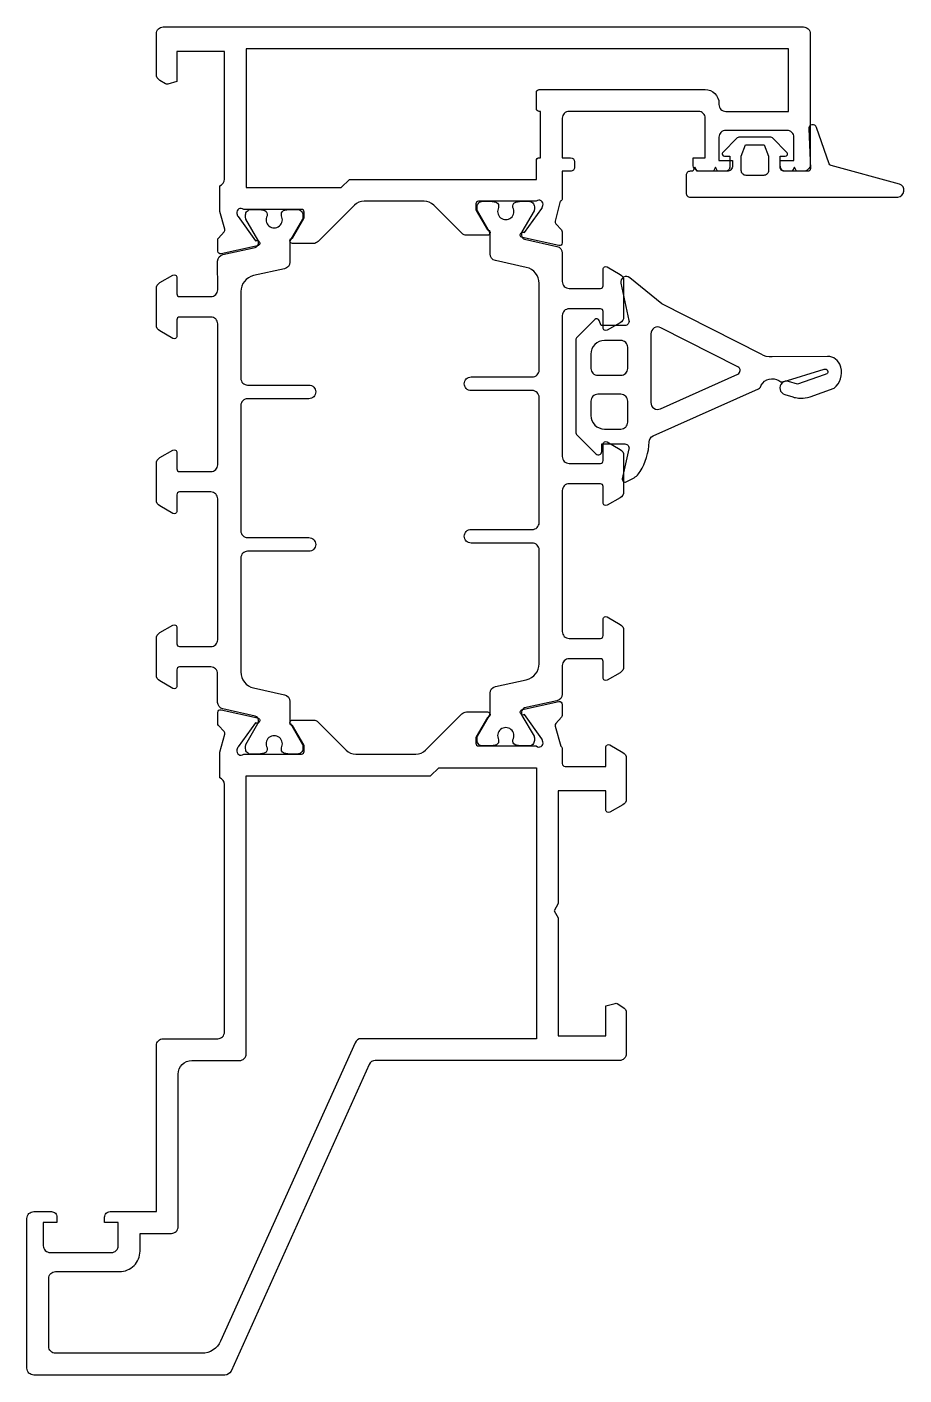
# Model space of a CAD drawing. Header units: millimetres. Extents: x 0 to 64.4, y 0 to 99.
import ezdxf

# ---------------------------------------------------------------- set-up
doc = ezdxf.new("R2010")
doc.units = ezdxf.units.MM
doc.layers.add('aluminium', color=4, linetype='Continuous')
doc.layers.add('rubber', color=1, linetype='Continuous')

msp = doc.modelspace()

# ---------------------------------------------------------------- linework, layer by layer
at = {"layer": 'aluminium'}
for points in [[(14.149, 87.345, 0.327829), (14.5, 87.822), (14.5, 97.2), (11, 97.2), (11, 94.986), (10.33, 94.807, -0.198912), (10.178, 94.827), (9.75, 95.074, -0.267949), (9.5, 95.507), (9.5, 98.5, -0.414214), (10, 99), (57, 99, -0.414214), (57.5, 98.5), (57.5, 88.9, -0.414214), (57, 88.4), (55.7, 88.4, -0.414214), (55.3, 88.8), (55.3, 89.2), (56.3, 89.2), (56.3, 90.9, 0.414214), (55.8, 91.4), (51.3, 91.4, 0.414214), (50.8, 90.9), (50.8, 89.2), (51.8, 89.2), (51.8, 88.8, -0.414214), (51.4, 88.4), (49.4, 88.4, -0.414214), (48.9, 88.9), (48.9, 89.4), (49.8, 89.4), (49.8, 92.3, 0.414214), (49.3, 92.8), (39.801, 92.8, 0.414214), (39.3, 92.3), (39.3, 89.4), (39.9, 89.4, -0.414213), (40.2, 89.1), (40.2, 88.7, -0.414214), (39.9, 88.4), (39.3, 88.4), (39.3, 86.4, -0.339275), (39.152, 86.207), (38.785, 84.742, 0.263193), (38.828, 84.55), (39.239, 84.093, -0.185256), (39.29, 83.959), (39.29, 83.135, -0.479656), (39.047, 82.939), (36.367, 83.533, -1.178332), (36.514, 83.9), (37.804, 85.675, 0.083094), (37.833, 85.734), (37.882, 85.893, 0.767327), (37.391, 86.2), (33.15, 86.2, 0.414214), (32.95, 86), (32.95, 85.627, 0.131652), (32.977, 85.527), (33.801, 84.1, -1), (33.801, 83.7), (32.276, 83.7, -0.198912), (31.923, 83.847), (29.862, 85.907, 0.198912), (29.155, 86.2), (24.745, 86.2, 0.198912), (24.038, 85.907), (21.377, 83.247, -0.198912), (21.024, 83.1), (19.499, 83.1, -1), (19.499, 83.5), (20.323, 84.927, 0.131652), (20.349, 85.027), (20.349, 85.4, 0.414214), (20.149, 85.6), (15.909, 85.6, 0.767327), (15.418, 85.293), (15.467, 85.134, 0.083094), (15.496, 85.075), (16.786, 83.3, -1.178332), (16.933, 82.933), (14.253, 82.339, -0.479656), (14.01, 82.535), (14.01, 83.359, -0.185256), (14.061, 83.493), (14.472, 83.95, 0.263193), (14.515, 84.142), (14.149, 85.45)], [(23.668, 87.8), (37.4, 87.8), (37.4, 89.2, -0.414214), (37.6, 89.4), (37.7, 89.4), (37.7, 92.8), (37.6, 92.8, -0.414214), (37.4, 93), (37.4, 94.2, -0.414214), (37.6, 94.4), (49.8, 94.4, -0.414214), (50.8, 93.4), (50.8, 93.3, 0.414214), (51.3, 92.8), (55.9, 92.8), (55.9, 97.4), (16.1, 97.4), (16.1, 87.2), (23.068, 87.2)], [(15.909, 45.6), (20.149, 45.6, 0.414214), (20.349, 45.8), (20.349, 46.173, 0.131652), (20.323, 46.273), (19.499, 47.7, -1), (19.499, 48.1), (21.024, 48.1, -0.198912), (21.377, 47.953), (23.438, 45.893, 0.198912), (24.145, 45.6), (28.555, 45.6, 0.198912), (29.262, 45.893), (31.923, 48.553, -0.198912), (32.276, 48.7), (33.801, 48.7, -1), (33.801, 48.3), (32.977, 46.873, 0.131652), (32.95, 46.773), (32.95, 46.4, 0.414214), (33.15, 46.2), (37.391, 46.2, 0.767327), (37.882, 46.507), (37.833, 46.666, 0.083094), (37.804, 46.725), (36.514, 48.5, -1.178332), (36.367, 48.867), (39.047, 49.461, -0.479656), (39.29, 49.265), (39.29, 48.441, -0.185256), (39.239, 48.307), (38.828, 47.85, 0.256709), (38.784, 47.663), (39.2, 46.174, -0.269165), (39.3, 46), (39.3, 44.9, 0.414214), (39.5, 44.7), (42.5, 44.7), (42.5, 46.1, -0.57735), (42.8, 46.273), (43.75, 45.725, -0.267949), (44, 45.292), (44, 42.308, -0.267949), (43.75, 41.875), (42.8, 41.327, -0.57735), (42.5, 41.5), (42.5, 42.9), (39, 42.9), (39, 34.62), (38.7, 34.1), (39, 33.58), (39, 24.9), (42.5, 24.9), (42.5, 27.114), (43.17, 27.293, -0.198912), (43.322, 27.273), (43.75, 27.026, -0.267949), (44, 26.593), (44, 23.6, -0.414214), (43.5, 23.1), (25.573, 23.1, 0.295071), (25.117, 22.804), (14.981, 0.295, -0.295071), (14.525, 0), (0.5, 0, -0.414214), (0, 0.5), (0, 11.5, -0.414214), (0.5, 12), (1.8, 12, -0.414214), (2.2, 11.6), (2.2, 11.2), (1.2, 11.2), (1.2, 9.5, 0.414214), (1.7, 9), (6.2, 9, 0.414214), (6.7, 9.5), (6.7, 11.2), (5.7, 11.2), (5.7, 11.6, -0.414214), (6.1, 12), (9.5, 12), (9.5, 24.2, -0.414214), (10, 24.7), (14, 24.7, 0.414214), (14.5, 25.2), (14.5, 43.374, 0.330045), (14.149, 43.855), (14.149, 45.75), (14.515, 47.058, 0.263193), (14.472, 47.25), (14.061, 47.707, -0.185256), (14.01, 47.841), (14.01, 48.665, -0.479656), (14.253, 48.861), (16.932, 48.267, -1.178332), (16.785, 47.9), (15.496, 46.125, 0.083094), (15.466, 46.066), (15.418, 45.907, 0.767327)], [(10.6, 10.4, 0.414214), (11.1, 10.9), (11.1, 22.1, -0.414214), (12.1, 23.1), (15.6, 23.1, 0.414214), (16.1, 23.6), (16.1, 44), (29.632, 44), (30.232, 44.6), (37.4, 44.6), (37.4, 24.7), (24.539, 24.7, 0.295071), (24.083, 24.405), (14.213, 2.484, -0.295071), (12.845, 1.6), (2.1, 1.6, -0.414214), (1.6, 2.1), (1.6, 7.1, -0.414214), (2.1, 7.6), (6.8, 7.6, 0.414214), (8.3, 9.1), (8.3, 10.4)]]:
    msp.add_lwpolyline(points, format="xyb", close=True, dxfattribs=at)
at = {"layer": 'rubber'}
for points in [[(57.971, 91.62, 0.865499), (57.388, 91.508), (57.522, 88.609, -0.427803), (57.322, 88.4), (56.488, 88.4), (56.338, 88.7), (56.188, 88.4), (55.588, 88.4, -0.414214), (55.288, 88.7), (55.288, 89.5), (55.668, 89.5, 0.668179), (55.789, 89.79), (54.729, 90.85, 0.198912), (54.608, 90.9), (52.268, 90.9, 0.198912), (52.148, 90.85), (51.088, 89.79, 0.668179), (51.208, 89.5), (51.588, 89.5), (51.588, 88.7, -0.414214), (51.288, 88.4), (50.691, 88.4), (50.541, 88.7), (50.391, 88.4), (49.191, 88.4), (49.041, 88.7), (48.891, 88.4), (48.688, 88.4, 0.414214), (48.388, 88.1), (48.388, 86.8, 0.414214), (48.688, 86.5), (63.943, 86.5, 0.787862), (64.066, 87.464), (59.033, 88.827, -0.247996), (58.896, 88.955)], [(52.438, 88.45), (52.438, 89.5), (52.748, 90.35), (54.129, 90.35), (54.438, 89.5), (54.438, 88.45, -0.414214), (54.088, 88.1), (52.788, 88.1, -0.414214)], [(57.508, 71.838), (59.259, 72.465, 0.283744), (59.759, 74.006), (59.729, 74.091), (59.729, 74.091, 0.332379), (58.766, 74.801), (54.696, 74.777, -0.168772), (53.893, 74.981), (53.893, 74.981), (53.893, 74.981), (46.6, 78.67), (44.253, 80.585, 0.707924), (43.609, 80.192), (44.193, 77.437, -0.476893), (43.9, 77.075), (42.15, 77.075), (42.016, 77.443, 0.548619), (41.687, 77.516), (40.388, 76.217, 0.198912), (40.3, 76.005), (40.3, 69.245, 0.198912), (40.388, 69.033), (41.773, 67.648, 0.668179), (42.2, 67.825), (42.2, 68.375), (43.9, 68.375, -0.479656), (44.193, 68.01), (43.707, 65.818, 0.624869), (43.988, 65.594), (44.386, 65.784, 0.143709), (45.015, 66.347, 0.131364), (45.673, 68.523, -0.286669), (45.968, 68.963), (53.706, 72.435, 0.26602), (53.91, 72.699, -0.428522), (55.203, 73.033, 0.28969), (55.512, 72.947), (58.531, 73.859, -0.91492), (58.713, 73.515), (58.515, 73.453), (56.57, 72.769), (55.918, 72.968, 1), (55.626, 72.011), (56.228, 71.828, 0.052658), (56.64, 71.748, 0.052658), (57.303, 71.779, 0.026683)], [(45.8, 76.469), (45.8, 71.414, 0.543876), (46.505, 70.957), (52.183, 73.505, 0.630953), (52.195, 74.046), (46.526, 76.915, 0.559094)], [(42.4, 75.975, 0.414214), (41.4, 74.975), (41.4, 73.925, 0.414214), (41.9, 73.425), (43.6, 73.425, 0.414214), (44.1, 73.925), (44.1, 75.475, 0.414214), (43.6, 75.975)], [(41.9, 72.025, 0.414214), (41.4, 71.525), (41.4, 70.475, 0.414214), (42.4, 69.475), (43.6, 69.475, 0.414214), (44.1, 69.975), (44.1, 71.525, 0.414214), (43.6, 72.025)]]:
    msp.add_lwpolyline(points, format="xyb", close=True, dxfattribs=at)
at = {"layer": 'rubber', "transparency": 33554687}
for points in [[(37.6, 66.2), (37.6, 71.8, 0.414214), (37.1, 72.3), (32.6, 72.3, -0.414214), (32.1, 72.8, -0.414214), (32.6, 73.3), (37.1, 73.3, 0.414214), (37.6, 73.8), (37.6, 80.165, 0.351673), (36.66, 81.337), (34.393, 81.84, -0.351557), (34.001, 82.328), (34.001, 83.814, 0.131652), (33.96, 83.964), (33.077, 85.494, -0.131652), (33.051, 85.594), (33.051, 85.8, -0.414214), (33.451, 86.2), (34.033, 86.2, -0.044632), (34.068, 86.197, 0.012287), (34.364, 86.151, -0.37684), (34.626, 85.853), (34.626, 85.74, 1.69614), (35.676, 85.74), (35.676, 85.853, -0.37684), (35.937, 86.151, 0.012287), (36.233, 86.197, -0.044632), (36.269, 86.2), (36.851, 86.2, -0.414214), (37.251, 85.8), (37.251, 85.594, -0.131652), (37.224, 85.494), (36.341, 83.964, 0.131652), (36.301, 83.814), (36.301, 83.705, 0.351104), (36.536, 83.413), (38.909, 82.887, -0.351665), (39.301, 82.399), (39.3, 80.301, 0.414214), (39.8, 79.801), (42.1, 79.8, 0.414214), (42.3, 80), (42.3, 81.2, -0.57735), (42.6, 81.373), (43.55, 80.825, -0.267949), (43.8, 80.392), (43.8, 77.708, -0.267949), (43.55, 77.275), (42.6, 76.727, -0.57735), (42.3, 76.9), (42.3, 78.1, 0.414214), (42.1, 78.3), (39.8, 78.3, 0.414214), (39.3, 77.8), (39.3, 67.45, 0.414214), (39.8, 66.95), (42.1, 66.95, 0.414214), (42.3, 67.15), (42.3, 68.35, -0.57735), (42.6, 68.523), (43.55, 67.975, -0.267949), (43.8, 67.542), (43.8, 66.2), (43.8, 64.858, -0.267949), (43.55, 64.425), (42.6, 63.877, -0.57735), (42.3, 64.05), (42.3, 65.25, 0.414214), (42.1, 65.45), (39.8, 65.45, 0.414214), (39.3, 64.95), (39.3, 54.6, 0.414214), (39.8, 54.1), (42.1, 54.1, 0.414214), (42.3, 54.3), (42.3, 55.5, -0.57735), (42.6, 55.673), (43.55, 55.125, -0.267949), (43.8, 54.692), (43.8, 52.008, -0.267949), (43.55, 51.575), (42.6, 51.027, -0.57735), (42.3, 51.2), (42.3, 52.4, 0.414214), (42.1, 52.6), (39.801, 52.6, 0.414214), (39.301, 52.1), (39.301, 50.001, -0.351665), (38.909, 49.513), (36.536, 48.987, 0.351104), (36.301, 48.694), (36.301, 48.586, 0.131652), (36.341, 48.436), (37.224, 46.906, -0.131652), (37.251, 46.806), (37.251, 46.6, -0.414214), (36.851, 46.2), (36.269, 46.2, -0.044632), (36.233, 46.203, 0.012287), (35.937, 46.249, -0.37684), (35.676, 46.546), (35.676, 46.659, 1.69614), (34.626, 46.659), (34.626, 46.546, -0.37684), (34.364, 46.249, 0.012287), (34.068, 46.203, -0.044632), (34.033, 46.2), (33.451, 46.2, -0.414214), (33.051, 46.6), (33.051, 46.806, -0.131652), (33.077, 46.906), (33.96, 48.436, 0.131652), (34.001, 48.586), (34.001, 50.072, -0.351577), (34.393, 50.56), (36.66, 51.063, 0.35167), (37.6, 52.234), (37.6, 60.596, 0.414214), (37.1, 61.096), (32.6, 61.096, -0.414214), (32.1, 61.596, -0.414214), (32.6, 62.096), (37.1, 62.096, 0.414214), (37.6, 62.596)], [(15.7, 61.996, 0.414214), (16.2, 61.496), (20.7, 61.496, -0.414214), (21.2, 60.996, -0.414214), (20.7, 60.496), (16.2, 60.497, 0.414214), (15.7, 59.997), (15.7, 51.634, 0.35167), (16.64, 50.463), (18.907, 49.96, -0.351577), (19.299, 49.472), (19.299, 47.986, 0.131652), (19.34, 47.836), (20.223, 46.306, -0.131652), (20.249, 46.206), (20.249, 46, -0.414214), (19.85, 45.6), (19.268, 45.6, -0.044632), (19.232, 45.603, 0.012287), (18.936, 45.649, -0.37684), (18.674, 45.946), (18.674, 46.059, 1.69614), (17.624, 46.059), (17.624, 45.946, -0.37684), (17.363, 45.649, 0.012287), (17.067, 45.603, -0.044632), (17.031, 45.6), (16.45, 45.6, -0.414214), (16.049, 46), (16.049, 46.206, -0.131652), (16.076, 46.306), (16.959, 47.836, 0.131652), (16.999, 47.986), (16.999, 48.094, 0.351104), (16.764, 48.387), (14.391, 48.913, -0.351665), (13.999, 49.401), (13.999, 51.5, 0.414214), (13.499, 52), (11.2, 52, 0.414214), (11, 51.8), (11, 50.6, -0.57735), (10.7, 50.427), (9.75, 50.975, -0.267949), (9.5, 51.408), (9.5, 54.092, -0.267949), (9.75, 54.525), (10.7, 55.073, -0.57735), (11, 54.9), (11, 53.7, 0.414214), (11.2, 53.5), (13.5, 53.5, 0.414214), (14, 54), (14, 64.35, 0.414214), (13.5, 64.85), (11.2, 64.85, 0.414214), (11, 64.65), (11, 63.45, -0.57735), (10.7, 63.277), (9.75, 63.825, -0.267949), (9.5, 64.258), (9.5, 65.6), (9.5, 66.942, -0.267949), (9.75, 67.375), (10.7, 67.923, -0.57735), (11, 67.75), (11, 66.55, 0.414214), (11.2, 66.35), (13.5, 66.35, 0.414214), (14, 66.85), (14, 77.2, 0.414214), (13.5, 77.7), (11.2, 77.7, 0.414214), (11, 77.5), (11, 76.3, -0.57735), (10.7, 76.127), (9.75, 76.675, -0.267949), (9.5, 77.108), (9.5, 79.792, -0.267949), (9.75, 80.225), (10.7, 80.773, -0.57735), (11, 80.6), (11, 79.4, 0.414214), (11.2, 79.2), (13.5, 79.201, 0.414214), (14, 79.701), (13.999, 81.799, -0.351665), (14.391, 82.287), (16.764, 82.813, 0.351104), (16.999, 83.106), (16.999, 83.214, 0.131652), (16.959, 83.364), (16.076, 84.894, -0.131652), (16.049, 84.994), (16.049, 85.2, -0.414214), (16.45, 85.6), (17.031, 85.6, -0.044632), (17.067, 85.597, 0.012287), (17.363, 85.551, -0.37684), (17.624, 85.254), (17.624, 85.141, 1.69614), (18.674, 85.141), (18.674, 85.254, -0.37684), (18.936, 85.551, 0.012287), (19.232, 85.597, -0.044632), (19.268, 85.6), (19.85, 85.6, -0.414214), (20.249, 85.2), (20.249, 84.994, -0.131652), (20.223, 84.894), (19.34, 83.364, 0.131652), (19.299, 83.214), (19.299, 81.728, -0.351557), (18.907, 81.24), (16.64, 80.737, 0.351673), (15.7, 79.566), (15.7, 73.2, 0.414214), (16.2, 72.7), (20.7, 72.7, -0.414214), (21.2, 72.2, -0.414214), (20.7, 71.7), (16.2, 71.7, 0.414214), (15.7, 71.2), (15.7, 65.6)]]:
    msp.add_lwpolyline(points, format="xyb", close=True, dxfattribs=at)

doc.saveas('drawing.dxf')
